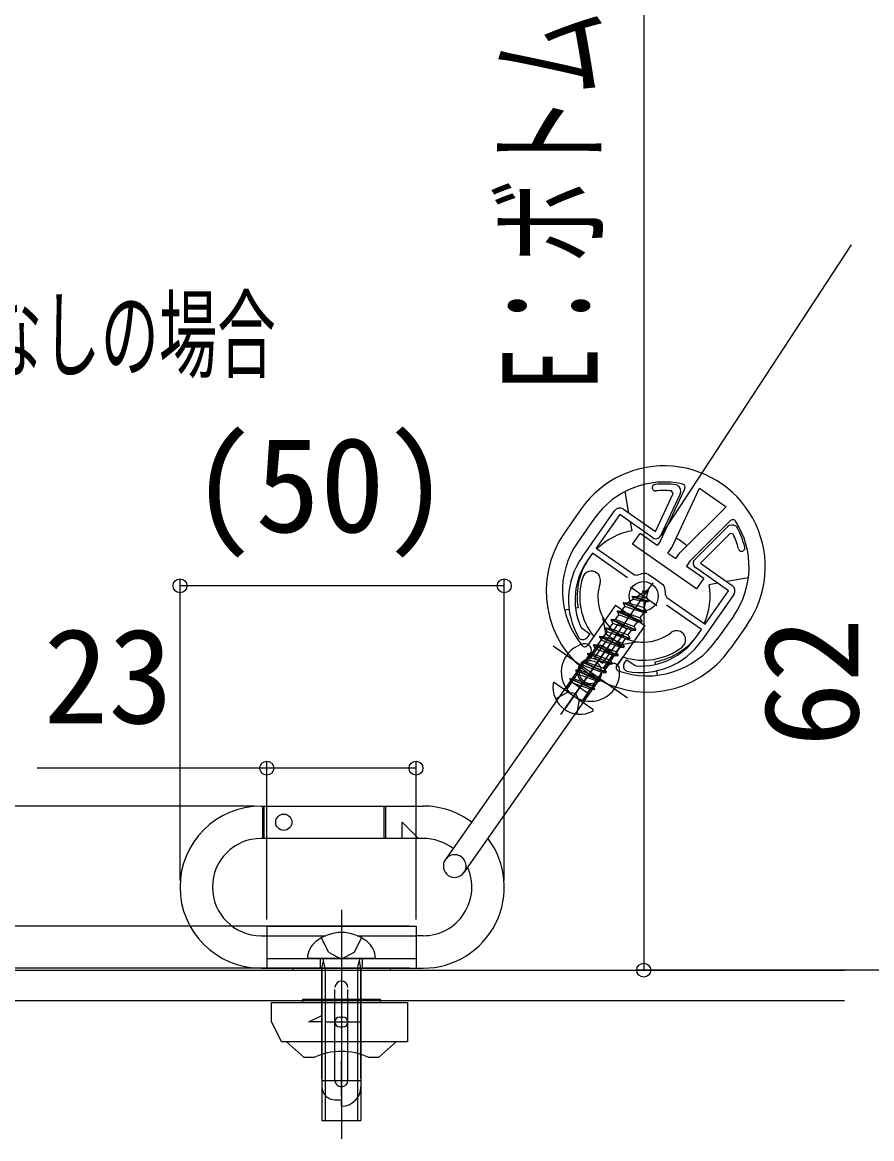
# Model space of a CAD drawing. Units: millimetres, scale not verified. Extents: x -875 to 875, y -1318 to 1308.
# Drawn here: x -536.8 to -405.9, y 182.9 to 355 of the extents above; entities that cross this region are included whole.
import ezdxf
from ezdxf.enums import TextEntityAlignment as Align

# ---------------------------------------------------------------- set-up
doc = ezdxf.new("R2010")
doc.units = ezdxf.units.MM
doc.header["$LTSCALE"] = 8
for name, color, linetype in [('0-2_USER1', 3, 'Continuous'), ('0-3_YKK_11', 7, 'Continuous'), ('0-5_YKK_12', 2, 'Continuous'), ('0-6_YKK_13', 4, 'Continuous'), ('0-8_YKK_D', 6, 'Continuous')]:
    doc.layers.add(name, color=color, linetype=linetype)
doc.styles.add('ＭＳ ゴシック', font='')
doc.styles.get('ＭＳ ゴシック').set_extended_font_data('MS Gothic')

msp = doc.modelspace()

# ---------------------------------------------------------------- linework, layer by layer
at = {"layer": '0-3_YKK_11'}
for p, q in [((-435.392, 282.344), (-438.411, 275.87)), ((-450.524, 272.584), (-445.534, 279.711)), ((-433.149, 272.185), (-428.098, 277.236)), ((-439.588, 268.589), (-442.456, 264.493)), ((-443.07, 267.975), (-438.974, 265.107)), ((-427.103, 266.806), (-432.093, 259.679))]:
    msp.add_line(p, q, dxfattribs=at)
for points in [[(-444.141, 279.957), (-439.217, 276.508), (-436.485, 282.368), (-436.727, 282.793)], [(-435.947, 283.703), (-435.82, 283.652), (-435.725, 283.586)], [(-439.595, 275.553), (-444.715, 279.137), (-448.328, 273.977), (-442.428, 269.845), (-441.956, 269.791)], [(-426.817, 277.348), (-426.722, 277.281), (-426.63, 277.179)], [(-427.219, 276.135), (-427.702, 276.218), (-432.273, 271.646), (-427.349, 268.198)], [(-443.519, 269.388), (-448.902, 273.158), (-449.705, 272.011)], [(-437.649, 266.775), (-437.436, 266.35), (-431.536, 262.218), (-427.922, 267.379), (-433.042, 270.964)], [(-440.588, 270.041), (-440.311, 269.95), (-439.186, 269.163), (-438.061, 268.375), (-437.882, 268.145)], [(-432.912, 260.252), (-432.109, 261.399), (-437.492, 265.169)], [(-450.731, 261.796), (-450.628, 261.67), (-449.338, 260.767), (-449.739, 260.193)], [(-450.853, 259.997), (-450.916, 260.041), (-451.002, 260.134)], [(-444.005, 256.178), (-443.604, 256.752), (-442.314, 255.849), (-442.16, 255.795)], [(-443.63, 254.971), (-443.747, 255.021), (-443.809, 255.064)]]:
    msp.add_lwpolyline(points, dxfattribs=at)
for centre, radius, start, end in [((-439.191, 283.277), 0.5, 96.16927, 276.16929), ((-437.87, 271.048), 12.8, 81.36283, 96.16927), ((-437.87, 271.048), 11.8, 84.44529, 96.16926), ((-436.299, 282.766), 1, 335.00001, 54.99999), ((-444.715, 279.137), 1, 55.00001, 144.99999), ((-427.391, 276.529), 1, 55.00001, 134.99999), ((-437.865, 271.045), 12.8, 13.83073, 28.63717), ((-439.136, 276.208), 0.8, 235.00003, 335.00001), ((-437.865, 271.045), 11.8, 13.83074, 25.55471), ((-425.921, 273.985), 0.5, 193.83071, 13.83073), ((-441.104, 265.988), 11.5, 145.00001, 210.60425), ((-441.104, 265.988), 10.5, 145, 203.53302), ((-432.583, 271.619), 0.8, 134.99999, 234.99997), ((-440.656, 266.541), 3.5, 88.90126, 111.80433), ((-441.147, 266.885), 3.5, 358.19567, 21.09874), ((-427.922, 267.379), 1, 325.00001, 54.99999), ((-450.395, 260.652), 0.8, 235.00001, 324.99999), ((-441.513, 266.275), 10.5, 266.46698, 325), ((-441.513, 266.275), 11.5, 259.39575, 324.99999), ((-443.35, 255.719), 0.8, 145.00001, 234.99999)]:
    msp.add_arc(centre, radius, start, end, dxfattribs=at)
at = {"layer": '0-5_YKK_12'}
for p, q in [((-453.809, 248.28), (-439.955, 268.065)), ((-445.205, 260.567), (-453.236, 249.099)), ((-443.486, 250.818), (-454.955, 258.848)), ((-487.619, 218.186), (-487.619, 206.686)), ((-487.619, 217.48), (-487.619, 182.892)), ((-739.869, 208.886), (-410.05, 208.886)), ((-739.869, 204.186), (-410.05, 204.186))]:
    msp.add_line(p, q, dxfattribs=at)
at = {"layer": '0-6_YKK_13'}
for p, q in [((-409.01, 320.741), (-438.394, 275.9)), ((-443.281, 279.355), (-443.87, 282.691)), ((-438.399, 275.082), (-434.647, 283.128)), ((-436.66, 274.078), (-432.401, 283.212)), ((-432.401, 283.212), (-428.306, 280.344)), ((-450.646, 279.995), (-453.227, 276.309)), ((-435.432, 273.218), (-428.306, 280.344)), ((-448.598, 278.561), (-451.179, 274.875)), ((-442.802, 276.636), (-443.036, 277.963)), ((-433.894, 271.927), (-427.616, 278.205)), ((-438.915, 274.345), (-441.578, 276.209)), ((-438.399, 275.082), (-438.915, 274.345)), ((-437.277, 273.197), (-436.66, 274.078)), ((-437.277, 273.197), (-436.048, 272.337)), ((-436.048, 272.337), (-435.432, 273.218)), ((-433.894, 271.927), (-434.41, 271.19)), ((-429.602, 268.555), (-430.928, 268.322)), ((-424.873, 269.389), (-428.209, 268.801)), ((-440.33, 267.53), (-441.976, 266.481)), ((-441.217, 267.309), (-441.094, 267.043)), ((-440.33, 267.53), (-440.57, 266.448)), ((-445.339, 265.17), (-449.684, 258.966)), ((-445.339, 265.17), (-440.834, 262.015)), ((-444.188, 265.507), (-444.131, 265.589)), ((-444.188, 265.507), (-440.66, 264.007)), ((-444.188, 265.507), (-443.932, 264.957)), ((-444.131, 265.589), (-440.603, 264.089)), ((-444.131, 265.589), (-443.468, 265.531)), ((-442.605, 266.08), (-443.468, 265.531)), ((-443.468, 265.531), (-440.935, 264.801)), ((-442.785, 266.465), (-440.322, 265.711)), ((-442.785, 266.465), (-442.605, 266.08)), ((-442.727, 266.547), (-441.976, 266.481)), ((-442.605, 266.08), (-440.725, 265.746)), ((-441.976, 266.481), (-440.57, 266.448)), ((-440.725, 265.746), (-440.935, 264.801)), ((-440.725, 265.746), (-440.322, 265.711)), ((-440.57, 266.448), (-440.264, 265.793)), ((-440.322, 265.711), (-440.264, 265.793)), ((-452.509, 264.516), (-453.208, 264.393)), ((-451.116, 264.762), (-451.523, 264.69)), ((-445.351, 262.931), (-444.844, 263.655)), ((-445.1, 264.204), (-445.043, 264.286)), ((-445.1, 264.204), (-441.367, 262.561)), ((-445.1, 264.204), (-444.844, 263.655)), ((-441.31, 262.643), (-445.043, 264.286)), ((-445.043, 264.286), (-444.439, 264.233)), ((-441.971, 262.614), (-444.844, 263.655)), ((-444.439, 264.233), (-443.932, 264.957)), ((-444.439, 264.233), (-441.566, 263.193)), ((-441.102, 264.046), (-443.932, 264.957)), ((-441.566, 263.193), (-441.164, 263.767)), ((-441.102, 264.046), (-441.164, 263.767)), ((-441.102, 264.046), (-440.66, 264.007)), ((-440.935, 264.801), (-440.603, 264.089)), ((-440.66, 264.007), (-440.603, 264.089)), ((-427.136, 263.533), (-429.717, 259.847)), ((-446.924, 261.599), (-446.867, 261.681)), ((-446.867, 261.681), (-446.263, 261.629)), ((-446.867, 261.681), (-443.134, 260.038)), ((-446.263, 261.629), (-445.756, 262.353)), ((-442.279, 261.259), (-446.012, 262.902)), ((-446.012, 262.902), (-445.756, 262.353)), ((-445.955, 262.984), (-442.222, 261.341)), ((-442.883, 261.312), (-445.756, 262.353)), ((-445.351, 262.931), (-442.478, 261.89)), ((-440.834, 262.015), (-445.178, 255.811)), ((-442.478, 261.89), (-441.971, 262.614)), ((-442.478, 261.89), (-442.222, 261.341)), ((-441.971, 262.614), (-441.367, 262.561)), ((-441.566, 263.193), (-441.31, 262.643)), ((-441.367, 262.561), (-441.31, 262.643)), ((-425.088, 262.099), (-427.67, 258.413)), ((-446.893, 260.772), (-449.69, 256.777)), ((-446.893, 260.772), (-449.69, 256.777)), ((-448.724, 260.337), (-449.591, 259.098)), ((-447.836, 260.297), (-447.58, 259.748)), ((-447.175, 260.326), (-446.668, 261.05)), ((-443.191, 259.956), (-446.924, 261.599)), ((-446.924, 261.599), (-446.668, 261.05)), ((-443.795, 260.009), (-446.668, 261.05)), ((-446.263, 261.629), (-443.39, 260.588)), ((-444.302, 259.285), (-443.795, 260.009)), ((-443.795, 260.009), (-443.191, 259.956)), ((-443.39, 260.588), (-442.883, 261.312)), ((-443.39, 260.588), (-443.134, 260.038)), ((-443.191, 259.956), (-443.134, 260.038)), ((-447.992, 258.767), (-449.349, 256.829)), ((-448.999, 257.721), (-448.492, 258.445)), ((-448.748, 258.995), (-448.691, 259.077)), ((-448.748, 258.995), (-448.492, 258.445)), ((-445.015, 257.352), (-448.748, 258.995)), ((-448.691, 259.077), (-448.087, 259.024)), ((-448.691, 259.077), (-444.958, 257.433)), ((-445.619, 257.404), (-448.492, 258.445)), ((-448.087, 259.024), (-447.58, 259.748)), ((-448.087, 259.024), (-445.214, 257.983)), ((-444.707, 258.707), (-447.58, 259.748)), ((-447.295, 258.89), (-446.067, 258.029)), ((-444.436, 259.051), (-447.233, 255.056)), ((-444.436, 259.051), (-447.233, 255.056)), ((-445.214, 257.983), (-444.707, 258.707)), ((-441.848, 259.508), (-444.436, 259.051)), ((-444.302, 259.285), (-444.046, 258.736)), ((-449.924, 256.705), (-449.261, 257.652)), ((-449.911, 256.419), (-449.404, 257.143)), ((-449.66, 257.692), (-449.404, 257.143)), ((-446.531, 256.102), (-449.404, 257.143)), ((-448.577, 257.06), (-447.348, 256.2)), ((-445.944, 257.333), (-447.301, 255.395)), ((-446.126, 256.68), (-445.619, 257.404)), ((-446.126, 256.68), (-445.87, 256.131)), ((-445.214, 257.983), (-444.958, 257.433)), ((-444.218, 257.182), (-445.086, 255.944)), ((-450.654, 255.837), (-471.59, 225.938)), ((-451.484, 255.087), (-451.228, 254.538)), ((-450.823, 255.116), (-450.316, 255.84)), ((-450.572, 256.39), (-450.316, 255.84)), ((-447.443, 254.799), (-450.316, 255.84)), ((-447.95, 254.075), (-447.443, 254.799)), ((-447.221, 254.812), (-446.557, 255.759)), ((-447.038, 255.378), (-446.531, 256.102)), ((-447.038, 255.378), (-446.782, 254.829)), ((-439.17, 256.04), (-439.242, 256.447)), ((-438.873, 254.356), (-438.996, 255.054)), ((-447.787, 253.829), (-468.723, 223.93)), ((-448.856, 249.084), (-454.747, 253.209)), ((-451.208, 254.61), (-452.883, 252.218)), ((-451.208, 254.61), (-452.883, 252.218)), ((-452.854, 252.494), (-452.23, 253.385)), ((-452.396, 253.785), (-452.199, 253.363)), ((-449.547, 251.506), (-452.23, 253.385)), ((-449.267, 252.195), (-451.885, 253.143)), ((-451.735, 253.814), (-451.228, 254.538)), ((-448.355, 253.497), (-451.228, 254.538)), ((-448.862, 252.773), (-448.355, 253.497)), ((-447.95, 254.075), (-447.694, 253.526)), ((-454.608, 250.712), (-452.826, 251.68)), ((-451.539, 251.522), (-452.826, 251.68)), ((-451.539, 251.522), (-450.95, 250.367)), ((-448.751, 252.889), (-450.425, 250.497)), ((-448.751, 252.889), (-450.425, 250.497)), ((-450.175, 250.619), (-449.552, 251.509)), ((-449.683, 251.601), (-449.267, 252.195)), ((-448.862, 252.773), (-448.606, 252.224)), ((-451.25, 248.361), (-450.95, 250.367)), ((-500.012, 234.186), (-475.012, 234.186)), ((-499.762, 229.186), (-499.762, 234.186)), ((-499.512, 229.186), (-499.512, 234.186)), ((-481.012, 229.186), (-481.012, 234.186)), ((-480.762, 229.186), (-480.762, 234.186)), ((-475.012, 229.186), (-500.012, 229.186)), ((-499.119, 215.686), (-476.119, 215.686)), ((-499.119, 215.686), (-499.119, 209.186)), ((-476.119, 215.686), (-476.119, 209.186)), ((-500.012, 214.186), (-499.119, 214.186)), ((-499.119, 214.186), (-490.079, 214.186)), ((-489.612, 211.65), (-490.719, 213.87)), ((-485.626, 211.65), (-484.519, 213.87)), ((-485.159, 214.186), (-476.119, 214.186)), ((-475.012, 214.186), (-476.119, 214.186)), ((-499.119, 210.686), (-476.119, 210.686)), ((-482.369, 210.686), (-492.869, 210.686)), ((-490.869, 209.186), (-490.869, 210.686)), ((-490.619, 209.186), (-490.402, 210.33)), ((-490.119, 209.186), (-490.402, 210.304)), ((-489.612, 211.65), (-487.619, 210.59)), ((-485.626, 211.65), (-487.619, 210.59)), ((-485.119, 209.186), (-484.815, 210.434)), ((-484.619, 209.186), (-484.83, 210.295)), ((-484.369, 209.186), (-484.369, 210.686)), ((-500.012, 209.186), (-475.012, 209.186)), ((-499.119, 209.186), (-476.119, 209.186)), ((-495.119, 209.186), (-480.119, 209.186)), ((-495.119, 209.186), (-495.119, 208.886)), ((-495.119, 208.886), (-490.619, 208.886)), ((-490.619, 209.186), (-490.619, 185.686)), ((-490.619, 197.686), (-490.619, 209.186)), ((-485.119, 209.186), (-490.119, 209.186)), ((-490.119, 209.186), (-490.119, 185.686)), ((-485.119, 209.186), (-485.119, 185.686)), ((-484.619, 209.186), (-484.619, 185.686)), ((-484.619, 197.936), (-484.619, 209.186)), ((-484.619, 208.886), (-480.119, 208.886)), ((-480.119, 209.186), (-480.119, 208.886)), ((-490.619, 192.186), (-490.619, 205.686)), ((-488.619, 191.886), (-488.619, 205.886)), ((-486.619, 191.886), (-486.619, 205.886)), ((-484.619, 192.186), (-484.619, 205.686)), ((-498.43, 200.886), (-498.43, 203.886)), ((-498.43, 203.886), (-477.43, 203.886)), ((-493.63, 204.386), (-481.63, 204.386)), ((-493.63, 204.386), (-493.63, 203.886)), ((-487.63, 203.886), (-487.63, 197.886)), ((-481.63, 204.386), (-481.63, 203.886)), ((-477.43, 203.886), (-477.43, 197.886)), ((-492.63, 200.886), (-490.63, 201.886)), ((-490.63, 201.886), (-490.63, 200.886)), ((-487.88, 201.636), (-487.38, 201.636)), ((-498.43, 200.886), (-496.93, 197.886)), ((-490.63, 200.886), (-492.63, 200.886)), ((-490.13, 200.886), (-484.63, 200.886)), ((-487.88, 200.136), (-487.38, 200.136)), ((-496.93, 197.886), (-477.43, 197.886)), ((-496.13, 197.886), (-493.38, 195.386)), ((-479.13, 197.886), (-481.88, 195.386)), ((-491.88, 195.386), (-493.38, 195.386)), ((-487.619, 189.386), (-487.619, 194.886)), ((-481.88, 195.386), (-483.38, 195.386)), ((-490.619, 191.886), (-484.619, 191.886)), ((-487.619, 189.386), (-487.619, 189.886)), ((-488.619, 188.886), (-487.619, 188.886)), ((-487.619, 187.886), (-487.619, 188.886)), ((-490.619, 185.686), (-484.619, 185.686))]:
    msp.add_line(p, q, dxfattribs=at)
for points in [[(-434.41, 271.19), (-431.748, 269.326), (-432.895, 267.688), (-442.725, 274.57), (-441.578, 276.209)], [(-441.217, 267.309), (-441.16, 267.391), (-440.622, 267.344)], [(-442.785, 266.465), (-442.727, 266.547), (-440.264, 265.793)], [(-448.577, 257.06), (-444.848, 262.385), (-443.62, 261.524), (-447.348, 256.2)], [(-447.349, 263.36), (-446.893, 260.772), (-444.436, 259.051)], [(-446.012, 262.902), (-445.955, 262.984), (-445.351, 262.931)], [(-444.103, 258.654), (-447.836, 260.297), (-447.779, 260.379), (-444.046, 258.736)], [(-447.779, 260.379), (-447.175, 260.326), (-444.302, 259.285)], [(-442.883, 261.312), (-442.279, 261.259), (-442.222, 261.341)], [(-444.707, 258.707), (-444.103, 258.654), (-444.046, 258.736)], [(-445.927, 256.049), (-449.66, 257.692), (-449.603, 257.774), (-445.87, 256.131)], [(-449.603, 257.774), (-448.999, 257.721), (-446.126, 256.68)], [(-445.619, 257.404), (-445.015, 257.352), (-444.958, 257.433)], [(-447.751, 253.444), (-451.484, 255.087), (-451.427, 255.169), (-447.694, 253.526)], [(-451.427, 255.169), (-450.823, 255.116), (-447.95, 254.075)], [(-446.839, 254.747), (-450.572, 256.39), (-450.515, 256.472), (-446.782, 254.829)], [(-450.515, 256.472), (-449.911, 256.419), (-447.038, 255.378)], [(-447.443, 254.799), (-446.839, 254.747), (-446.782, 254.829)], [(-446.531, 256.102), (-445.927, 256.049), (-445.87, 256.131)], [(-448.663, 252.142), (-452.396, 253.785), (-452.339, 253.867), (-448.606, 252.224)], [(-452.339, 253.867), (-451.735, 253.814), (-448.862, 252.773)], [(-448.355, 253.497), (-447.751, 253.444), (-447.694, 253.526)], [(-449.267, 252.195), (-448.663, 252.142), (-448.606, 252.224)], [(-478.262, 229.186), (-478.262, 231.686), (-475.762, 229.186)]]:
    msp.add_lwpolyline(points, dxfattribs=at)
for centre, radius in [((-441.022, 266.542), 2.25), ((-496.512, 231.686), 1.25)]:
    msp.add_circle(centre, radius, dxfattribs=at)
for centre, radius, start, end in [((-437.867, 271.047), 15.6, 325, 145), ((-437.867, 271.047), 13.1, 77.31417, 145), ((-435.1, 283.339), 0.5, 335, 77.31417), ((-427.263, 277.851), 0.5, 32.68583, 135), ((-437.867, 271.047), 13.1, 325, 32.68583), ((-440.448, 267.361), 15.6, 145, 325), ((-441.022, 266.542), 10.25, 100, 134.17794), ((-441.022, 266.542), 10.25, 49.2961, 60.7039), ((-440.448, 267.361), 13.1, 145, 220.05234), ((-441.022, 266.542), 10.25, 143.48434, 190), ((-449.079, 269.017), 1.4, 55, 162.31465), ((-441.076, 266.465), 9.8, 162.31465, 218.70325), ((-449.079, 269.017), 1.4, 342.31465, 55), ((-441.076, 266.465), 7, 162.31465, 307.68535), ((-441.022, 266.542), 10.25, 335.817, 10), ((-441.022, 266.542), 10.25, 280, 326.51566), ((-435.941, 259.817), 1.4, 55, 127.68535), ((-435.941, 259.817), 1.4, 307.68535, 55), ((-449.221, 254.833), 4.5, 104.21296, 212.11462), ((-450.093, 259.253), 0.5, 220.05234, 325), ((-450.08, 258.226), 1, 325, 104.21296), ((-447.582, 258.48), 0.5, 50.82428, 145), ((-441.022, 266.542), 10.25, 230.80388, 239.19612), ((-440.448, 267.361), 13.1, 249.94766, 325), ((-441.076, 266.465), 9.8, 251.29675, 307.68535), ((-449.221, 254.833), 2, 93.68219, 173.95502), ((-449.221, 254.833), 1.75, 325, 145), ((-446.354, 257.62), 0.5, 325, 59.17572), ((-449.221, 254.833), 2, 173.95502, 296.04498), ((-449.221, 254.833), 1.75, 145, 325), ((-449.221, 254.833), 4.5, 257.88538, 5.78704), ((-445.738, 255.186), 1, 5.78704, 145), ((-444.769, 255.525), 0.5, 145, 249.94766), ((-450.827, 252.539), 4.2, 172.28096, 297.71904), ((-454.836, 253.083), 0.154, 55, 172.28096), ((-453.264, 252.781), 0.5, 235, 325), ((-449.221, 254.833), 4.5, 212.11462, 257.88538), ((-449.766, 250.332), 0.5, 145, 235), ((-448.945, 248.958), 0.154, 297.71904, 55), ((-500.012, 221.686), 12.5, 90, 270), ((-475.012, 221.686), 12.5, 53.33037, 90), ((-500.012, 221.686), 7.5, 90, 270), ((-475.012, 221.686), 12.5, 270, 36.9928), ((-475.012, 221.686), 7.5, 52.21658, 90), ((-470.156, 224.934), 1.75, 145, 325), ((-470.156, 224.934), 1.75, 325, 145), ((-475.012, 221.686), 7.5, 270, 23.98734), ((-487.619, 208.386), 6.3, 51.26758, 128.73242), ((-489.371, 210.57), 3.5, 128.73242, 178.10421), ((-485.867, 210.57), 3.5, 1.89579, 51.26758), ((-490.697, 210.386), 0.3, 349.2549, 90), ((-484.519, 210.386), 0.3, 90, 170.69619), ((-487.619, 206.186), 1, 0, 180), ((-487.88, 200.886), 0.75, 90, 270), ((-487.38, 200.886), 0.75, 270, 90), ((-487.63, 186.607), 9.753, 64.16593, 115.83407), ((-487.619, 191.886), 1, 180, 0), ((-488.619, 190.886), 2, 180, 270), ((-487.619, 190.886), 3, 270, 0)]:
    msp.add_arc(centre, radius, start, end, dxfattribs=at)
at = {"layer": '0-8_YKK_D'}
for p, q in [((-441.008, 870.261), (-441.008, 208.886)), ((-512.512, 222.686), (-512.512, 269.141)), ((-462.512, 222.686), (-462.512, 269.141)), ((-462.512, 268.141), (-512.512, 268.141)), ((-499.119, 216.686), (-499.119, 241.034)), ((-476.119, 216.686), (-476.119, 241.034)), ((-501.012, 234.186), (-593.512, 234.186)), ((-477.119, 215.686), (-553.512, 215.686)), ((-501.012, 209.186), (-593.512, 209.186)), ((-477.119, 209.186), (-553.512, 209.186)), ((-379.769, 208.886), (-442.008, 208.886))]:
    msp.add_line(p, q, dxfattribs=at)
msp.add_lwpolyline([(-476.119, 240.034), (-499.119, 240.034), (-534.556, 240.034)], dxfattribs=at)
for centre in [(-512.512, 268.141), (-462.512, 268.141), (-499.119, 240.034), (-476.119, 240.034), (-441.008, 208.886)]:
    msp.add_circle(centre, 1.075, dxfattribs=at)

# ---------------------------------------------------------------- texts
at = {"layer": '0-2_USER1', "style": 'ＭＳ ゴシック', "width": 0.6}
msp.add_text('結束バンドなしの場合', height=11, dxfattribs=at).set_placement((-587.78, 298.098), align=Align.BOTTOM_LEFT)
at = {"layer": '0-8_YKK_D', "style": 'ＭＳ ゴシック', "width": 0.65}
msp.add_text('E：ボトムバー固定金具取付面～アウターシェード上端≦2600', height=14.66, rotation=90, dxfattribs=at).set_placement((-443.735, 298.372), align=Align.BOTTOM_LEFT)
at = {"layer": '0-8_YKK_D', "style": 'ＭＳ ゴシック'}
for s, p in [('(50)', (-510.864, 272.014)), ('23', (-533.533, 242.534))]:
    msp.add_text(s, height=14.66, dxfattribs=at).set_placement(p, align=Align.BOTTOM_LEFT)
msp.add_text('62', height=14.66, rotation=90, dxfattribs=at).set_placement((-403.508, 243.283), align=Align.BOTTOM_LEFT)

doc.saveas('drawing.dxf')
